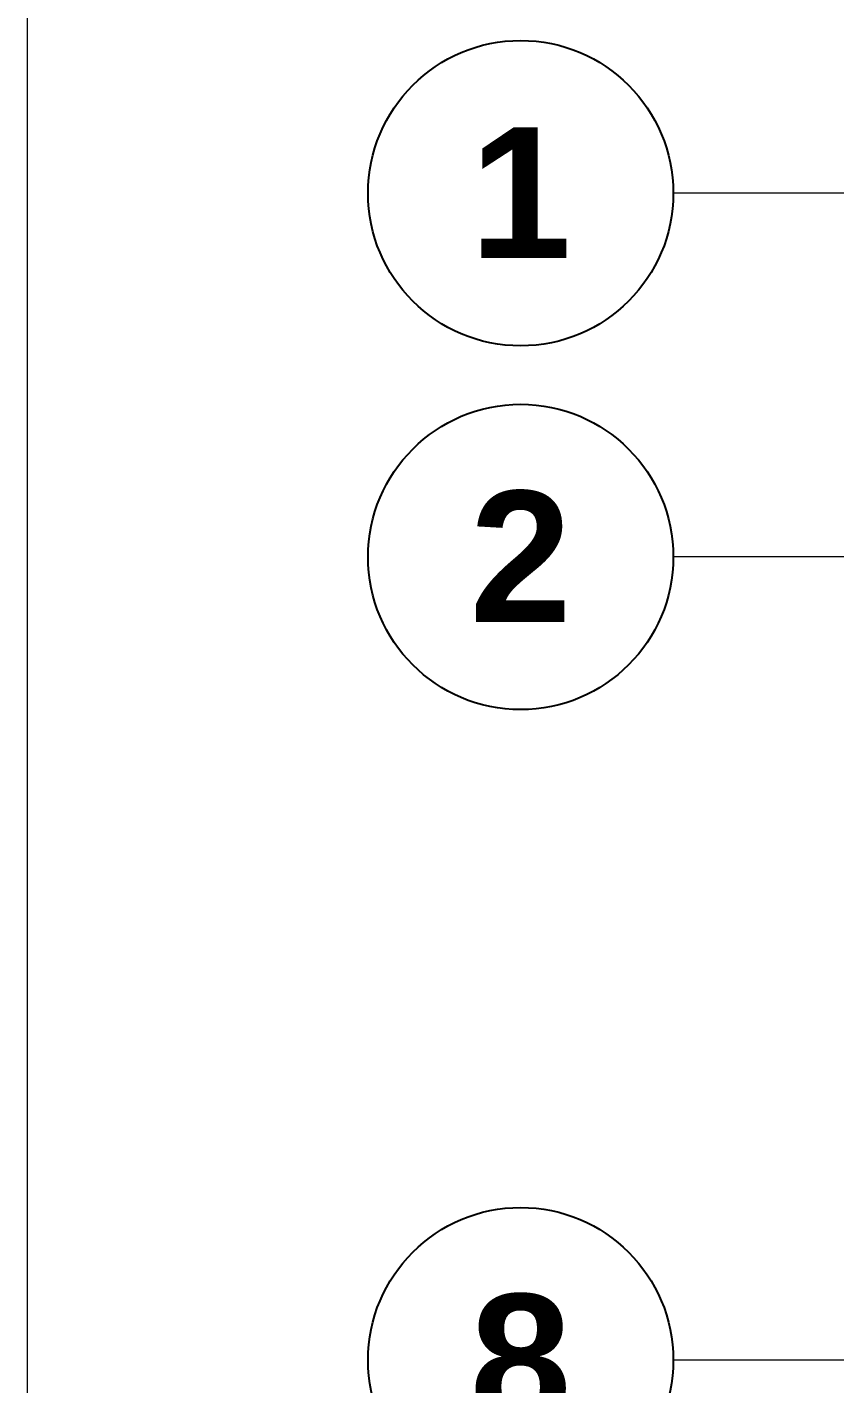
# Model space of a CAD drawing. Header units: millimetres. Extents: x 0 to 323, y 0 to 420.
# Drawn here: x 0 to 12.44, y 199.1 to 219.98 of the extents above; entities that cross this region are included whole.
import ezdxf
from ezdxf.enums import TextEntityAlignment as Align

# ---------------------------------------------------------------- set-up
doc = ezdxf.new("R2010")
doc.units = ezdxf.units.MM
doc.layers.add('0-MARCO-A3', color=7, linetype='Continuous')
doc.layers.add('3-TEXTOS', color=7, linetype='Continuous')
doc.styles.add('ARIAL-NEGRITA', font='arialbd.ttf')

msp = doc.modelspace()

# ---------------------------------------------------------------- linework, layer by layer
at = {"layer": '0-MARCO-A3', "lineweight": 13}
msp.add_lwpolyline([(0, 0), (297, 0), (297, 420), (0, 420)], close=True, dxfattribs=at)
at = {"layer": '3-TEXTOS', "lineweight": 13}
for points in [[(30.533, 217.428), (13.6, 217.428), (9.95, 217.428)], [(20.162, 214.434), (13.6, 211.828), (9.95, 211.828)], [(31.947, 199.465), (13.6, 199.465), (9.95, 199.465)]]:
    msp.add_lwpolyline(points, dxfattribs=at)
at = {"layer": '3-TEXTOS', "color": 18, "true_color": 0x000000}
for centre in [(7.6, 217.428), (7.6, 211.828), (7.6, 199.465)]:
    msp.add_circle(centre, 2.35, dxfattribs=at)

# ---------------------------------------------------------------- texts
at = {"layer": '3-TEXTOS', "style": 'ARIAL-NEGRITA'}
for s, p in [('1', (7.6, 216.428)), ('2', (7.6, 210.828)), ('8', (7.6, 198.465))]:
    msp.add_text(s, height=2.016, dxfattribs=at).set_placement(p, align=Align.CENTER)

doc.saveas('drawing.dxf')
